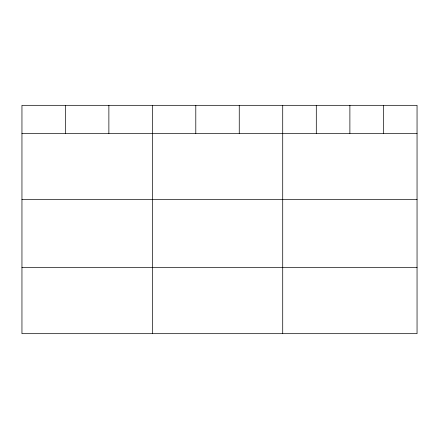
<?xml version="1.0" encoding="UTF-8"?>
<svg xmlns="http://www.w3.org/2000/svg" width="439" height="439" viewBox="0 0 439 439"><rect width="100%" height="100%" fill="white"/><g stroke="black" fill="none" stroke-linecap="round" stroke-linejoin="round"><path stroke-width="0.66" d="M417.05 133.423L417.05 333.678L21.95 333.678L21.95 105.322L417.05 105.322L417.05 133.423L21.95 133.423M21.95 199.504L417.05 199.504M21.95 267.592L417.05 267.592M383.466 105.322L383.466 133.423M349.883 105.322L349.883 133.423M316.299 105.322L316.299 133.423M282.716 105.322L282.716 333.678M239.255 105.322L239.255 133.423M195.794 105.322L195.794 133.423M152.333 105.322L152.333 333.678M108.872 105.322L108.872 133.423M65.411 105.322L65.411 133.423"/></g></svg>
